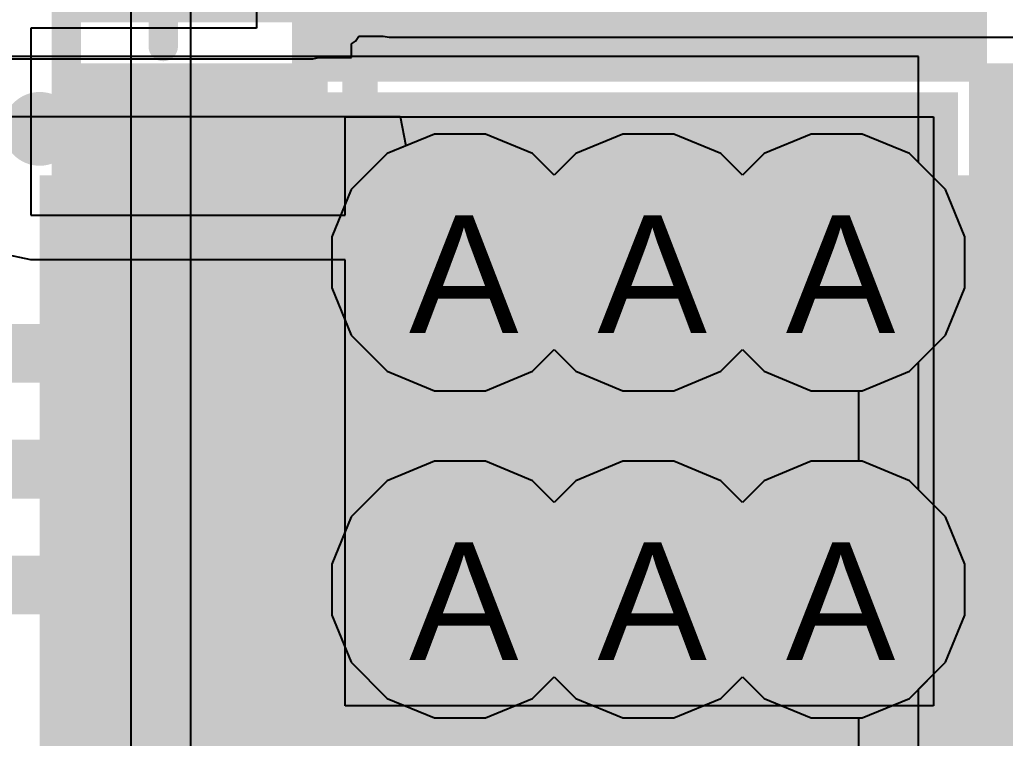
# Model space of a CAD drawing. Header units: inches. Extents: x 0 to 208, y 0 to 213.
# Drawn here: x 0.3351 to 0.5028, y 2.4101 to 2.5322 of the extents above; entities that cross this region are included whole.
import ezdxf

# ---------------------------------------------------------------- set-up
doc = ezdxf.new("R2010")
doc.units = ezdxf.units.IN
doc.header["$MEASUREMENT"] = 0
for name, color, linetype in [('Bottom Layer', 5, 'Continuous'), ('Bottom Overlay', 54, 'Continuous'), ('Bottom Paste', 16, 'Continuous'), ('Bottom Solder', 6, 'Continuous'), ('Drill Drawing', 1, 'Continuous'), ('L2_GND1', 16, 'Continuous'), ('L3_SIG1', 76, 'Continuous'), ('L4_PWR', 90, 'Continuous'), ('L5_GND2', 156, 'Continuous'), ('L6_SIG2', 130, 'Continuous'), ('L7_GND3', 216, 'Continuous'), ('Top Layer', 1, 'Continuous'), ('Top Overlay', 2, 'Continuous'), ('Top Paste', 8, 'Continuous'), ('Top Solder', 216, 'Continuous'), ('Via Holes', 16, 'Continuous')]:
    doc.layers.add(name, color=color, linetype=linetype)
doc.styles.add('Arial', font='', dxfattribs={"height": 0.2})
doc.styles.get('Arial').set_extended_font_data('Arial')

# ---------------------------------------------------------------- blocks, each defined once
blk = doc.blocks.new('CP2102N_A02_GQFN24R_127')
at = {"layer": 'Top Layer'}
for points in [[(-0.05512, 0.06004), (-0.05512, 0.0935), (-0.04331, 0.0935), (-0.04331, 0.06004)], [(-0.03543, 0.06004), (-0.03543, 0.0935), (-0.02362, 0.0935), (-0.02362, 0.06004)], [(-0.01575, 0.06004), (-0.01575, 0.0935), (-0.00394, 0.0935), (-0.00394, 0.06004)], [(0.00394, 0.06004), (0.00394, 0.0935), (0.01575, 0.0935), (0.01575, 0.06004)], [(0.02362, 0.06004), (0.02362, 0.0935), (0.03543, 0.0935), (0.03543, 0.06004)], [(0.04331, 0.06004), (0.04331, 0.0935), (0.05512, 0.0935), (0.05512, 0.06004)], [(-0.0935, 0.05512), (-0.06004, 0.05512), (-0.06004, 0.04331), (-0.0935, 0.04331)], [(0.06004, 0.05512), (0.0935, 0.05512), (0.0935, 0.04331), (0.06004, 0.04331)], [(-0.0502, -0.0502), (-0.0502, 0.0502), (0.0502, 0.0502), (0.0502, -0.0502)], [(-0.0935, 0.03543), (-0.06004, 0.03543), (-0.06004, 0.02362), (-0.0935, 0.02362)], [(0.06004, 0.03543), (0.0935, 0.03543), (0.0935, 0.02362), (0.06004, 0.02362)], [(-0.0935, 0.01575), (-0.06004, 0.01575), (-0.06004, 0.00394), (-0.0935, 0.00394)], [(0.06004, 0.01575), (0.0935, 0.01575), (0.0935, 0.00394), (0.06004, 0.00394)], [(-0.0935, -0.00394), (-0.06004, -0.00394), (-0.06004, -0.01575), (-0.0935, -0.01575)], [(0.06004, -0.00394), (0.0935, -0.00394), (0.0935, -0.01575), (0.06004, -0.01575)], [(-0.0935, -0.02362), (-0.06004, -0.02362), (-0.06004, -0.03543), (-0.0935, -0.03543)], [(0.06004, -0.02362), (0.0935, -0.02362), (0.0935, -0.03543), (0.06004, -0.03543)], [(-0.0935, -0.04331), (-0.06004, -0.04331), (-0.06004, -0.05512), (-0.0935, -0.05512)], [(0.06004, -0.04331), (0.0935, -0.04331), (0.0935, -0.05512), (0.06004, -0.05512)]]:
    blk.add_hatch(color=1, dxfattribs=at).paths.add_polyline_path(points)
at = {"layer": 'Top Paste'}
for points in [[(-0.05512, 0.06004), (-0.05512, 0.0935), (-0.04331, 0.0935), (-0.04331, 0.06004)], [(-0.03543, 0.06004), (-0.03543, 0.0935), (-0.02362, 0.0935), (-0.02362, 0.06004)], [(-0.01575, 0.06004), (-0.01575, 0.0935), (-0.00394, 0.0935), (-0.00394, 0.06004)], [(0.00394, 0.06004), (0.00394, 0.0935), (0.01575, 0.0935), (0.01575, 0.06004)], [(0.02362, 0.06004), (0.02362, 0.0935), (0.03543, 0.0935), (0.03543, 0.06004)], [(0.04331, 0.06004), (0.04331, 0.0935), (0.05512, 0.0935), (0.05512, 0.06004)], [(-0.0935, 0.05512), (-0.06004, 0.05512), (-0.06004, 0.04331), (-0.0935, 0.04331)], [(0.06004, 0.05512), (0.0935, 0.05512), (0.0935, 0.04331), (0.06004, 0.04331)], [(-0.0502, -0.0502), (-0.0502, 0.0502), (0.0502, 0.0502), (0.0502, -0.0502)], [(-0.0935, 0.03543), (-0.06004, 0.03543), (-0.06004, 0.02362), (-0.0935, 0.02362)], [(0.06004, 0.03543), (0.0935, 0.03543), (0.0935, 0.02362), (0.06004, 0.02362)], [(-0.0935, 0.01575), (-0.06004, 0.01575), (-0.06004, 0.00394), (-0.0935, 0.00394)], [(0.06004, 0.01575), (0.0935, 0.01575), (0.0935, 0.00394), (0.06004, 0.00394)], [(-0.0935, -0.00394), (-0.06004, -0.00394), (-0.06004, -0.01575), (-0.0935, -0.01575)], [(0.06004, -0.00394), (0.0935, -0.00394), (0.0935, -0.01575), (0.06004, -0.01575)], [(-0.0935, -0.02362), (-0.06004, -0.02362), (-0.06004, -0.03543), (-0.0935, -0.03543)], [(0.06004, -0.02362), (0.0935, -0.02362), (0.0935, -0.03543), (0.06004, -0.03543)], [(-0.0935, -0.04331), (-0.06004, -0.04331), (-0.06004, -0.05512), (-0.0935, -0.05512)], [(0.06004, -0.04331), (0.0935, -0.04331), (0.0935, -0.05512), (0.06004, -0.05512)]]:
    blk.add_hatch(color=8, dxfattribs=at).paths.add_polyline_path(points)
at = {"layer": 'Top Solder'}
for points in [[(-0.05912, 0.05604), (-0.05912, 0.0975), (-0.03931, 0.0975), (-0.03931, 0.05604)], [(-0.03943, 0.05604), (-0.03943, 0.0975), (-0.01962, 0.0975), (-0.01962, 0.05604)], [(-0.01975, 0.05604), (-0.01975, 0.0975), (0.00006, 0.0975), (0.00006, 0.05604)], [(-0.00006, 0.05604), (-0.00006, 0.0975), (0.01975, 0.0975), (0.01975, 0.05604)], [(0.01962, 0.05604), (0.01962, 0.0975), (0.03943, 0.0975), (0.03943, 0.05604)], [(0.03931, 0.05604), (0.03931, 0.0975), (0.05912, 0.0975), (0.05912, 0.05604)], [(-0.0975, 0.05912), (-0.05604, 0.05912), (-0.05604, 0.03931), (-0.0975, 0.03931)], [(0.05604, 0.05912), (0.0975, 0.05912), (0.0975, 0.03931), (0.05604, 0.03931)], [(-0.0542, -0.0542), (-0.0542, 0.0542), (0.0542, 0.0542), (0.0542, -0.0542)], [(-0.0975, 0.03943), (-0.05604, 0.03943), (-0.05604, 0.01962), (-0.0975, 0.01962)], [(0.05604, 0.03943), (0.0975, 0.03943), (0.0975, 0.01962), (0.05604, 0.01962)], [(-0.0975, 0.01975), (-0.05604, 0.01975), (-0.05604, -0.00006), (-0.0975, -0.00006)], [(0.05604, 0.01975), (0.0975, 0.01975), (0.0975, -0.00006), (0.05604, -0.00006)], [(-0.0975, 0.00006), (-0.05604, 0.00006), (-0.05604, -0.01975), (-0.0975, -0.01975)], [(0.05604, 0.00006), (0.0975, 0.00006), (0.0975, -0.01975), (0.05604, -0.01975)], [(-0.0975, -0.01962), (-0.05604, -0.01962), (-0.05604, -0.03943), (-0.0975, -0.03943)], [(0.05604, -0.01962), (0.0975, -0.01962), (0.0975, -0.03943), (0.05604, -0.03943)], [(-0.0975, -0.03931), (-0.05604, -0.03931), (-0.05604, -0.05912), (-0.0975, -0.05912)], [(0.05604, -0.03931), (0.0975, -0.03931), (0.0975, -0.05912), (0.05604, -0.05912)]]:
    blk.add_hatch(color=216, dxfattribs=at).paths.add_polyline_path(points)
at = {"layer": 'Top Overlay'}
blk.add_lwpolyline([(-0.081, 0.062, 0.005, 0.005, 0), (-0.081, 0.081, 0.005, 0.005, 0)], format="xyseb", dxfattribs=at)
for points in [[(-0.08225, 0.062, 0.0025, 0.0025, 1), (-0.07975, 0.062, 0.0025, 0.0025, 1)], [(-0.1, 0.048, 0.00854, 0.00854, 1), (-0.104, 0.048, 0.00854, 0.00854, 1)], [(-0.10614, 0.048, 0.00427, 0.00427, 1), (-0.10186, 0.048, 0.00427, 0.00427, 1)], [(-0.10214, 0.048, 0.00427, 0.00427, 1), (-0.09786, 0.048, 0.00427, 0.00427, 1)]]:
    blk.add_lwpolyline(points, format="xyseb", close=True, dxfattribs=at)
blk = doc.blocks.new('R___0603_B_199')
at = {"layer": 'Bottom Layer'}
for points in [[(-0.045, -0.0175), (-0.045, 0.0175), (-0.015, 0.0175), (-0.015, -0.0175)], [(0.015, -0.0175), (0.015, 0.0175), (0.045, 0.0175), (0.045, -0.0175)]]:
    blk.add_hatch(color=5, dxfattribs=at).paths.add_polyline_path(points)
at = {"layer": 'Bottom Paste'}
for points in [[(-0.045, -0.0175), (-0.045, 0.0175), (-0.015, 0.0175), (-0.015, -0.0175)], [(0.015, -0.0175), (0.015, 0.0175), (0.045, 0.0175), (0.045, -0.0175)]]:
    blk.add_hatch(color=16, dxfattribs=at).paths.add_polyline_path(points)
at = {"layer": 'Bottom Solder'}
for points in [[(-0.049, -0.0215), (-0.049, 0.0215), (-0.011, 0.0215), (-0.011, -0.0215)], [(0.011, -0.0215), (0.011, 0.0215), (0.049, 0.0215), (0.049, -0.0215)]]:
    blk.add_hatch(color=6, dxfattribs=at).paths.add_polyline_path(points)
at = {"layer": 'Bottom Overlay'}
for points in [[(-0.048, 0.021, 0.005, 0.005, 0), (-0.048, -0.021, 0.005, 0.005, 0)], [(-0.048, 0.021, 0.005, 0.005, 0), (0.048, 0.021, 0.005, 0.005, 0)], [(0.048, 0.021, 0.005, 0.005, 0), (0.048, -0.021, 0.005, 0.005, 0)], [(-0.048, -0.021, 0.005, 0.005, 0), (0.048, -0.021, 0.005, 0.005, 0)]]:
    blk.add_lwpolyline(points, format="xyseb", dxfattribs=at)
for points in [[(-0.04925, 0.021, 0.0025, 0.0025, 1), (-0.04675, 0.021, 0.0025, 0.0025, 1)], [(-0.04925, 0.021, 0.0025, 0.0025, 1), (-0.04675, 0.021, 0.0025, 0.0025, 1)], [(0.04675, 0.021, 0.0025, 0.0025, 1), (0.04925, 0.021, 0.0025, 0.0025, 1)], [(0.04675, 0.021, 0.0025, 0.0025, 1), (0.04925, 0.021, 0.0025, 0.0025, 1)], [(-0.04925, -0.021, 0.0025, 0.0025, 1), (-0.04675, -0.021, 0.0025, 0.0025, 1)], [(-0.04925, -0.021, 0.0025, 0.0025, 1), (-0.04675, -0.021, 0.0025, 0.0025, 1)], [(0.04675, -0.021, 0.0025, 0.0025, 1), (0.04925, -0.021, 0.0025, 0.0025, 1)], [(0.04675, -0.021, 0.0025, 0.0025, 1), (0.04925, -0.021, 0.0025, 0.0025, 1)]]:
    blk.add_lwpolyline(points, format="xyseb", close=True, dxfattribs=at)
blk = doc.blocks.new('C____B_B_225')
at = {"layer": 'Bottom Layer'}
for points in [[(-0.03346, 0.05905), (-0.03346, -0.05906), (-0.10039, -0.05906), (-0.10039, 0.05905)], [(0.10039, 0.05905), (0.10039, -0.05906), (0.03347, -0.05906), (0.03347, 0.05905)]]:
    blk.add_hatch(color=5, dxfattribs=at).paths.add_polyline_path(points)
at = {"layer": 'Bottom Paste'}
for points in [[(-0.03346, 0.05905), (-0.03346, -0.05906), (-0.10039, -0.05906), (-0.10039, 0.05905)], [(0.10039, 0.05905), (0.10039, -0.05906), (0.03347, -0.05906), (0.03347, 0.05905)]]:
    blk.add_hatch(color=16, dxfattribs=at).paths.add_polyline_path(points)
at = {"layer": 'Bottom Solder'}
for points in [[(-0.02946, 0.06305), (-0.02946, -0.06306), (-0.10439, -0.06306), (-0.10439, 0.06305)], [(0.10439, 0.06305), (0.10439, -0.06306), (0.02947, -0.06306), (0.02947, 0.06305)]]:
    blk.add_hatch(color=6, dxfattribs=at).paths.add_polyline_path(points)
at = {"layer": 'Bottom Overlay'}
for points in [[(0.07985, 0.064, 0.006, 0.006, 0), (-0.07615, 0.064, 0.006, 0.006, 0)], [(0.07985, -0.064, 0.006, 0.006, 0), (-0.07615, -0.064, 0.006, 0.006, 0)]]:
    blk.add_lwpolyline(points, format="xyseb", dxfattribs=at)
for points in [[(-0.07765, 0.064, 0.003, 0.003, 1), (-0.07465, 0.064, 0.003, 0.003, 1)], [(0.07835, 0.064, 0.003, 0.003, 1), (0.08135, 0.064, 0.003, 0.003, 1)], [(-0.07765, -0.064, 0.003, 0.003, 1), (-0.07465, -0.064, 0.003, 0.003, 1)], [(0.07835, -0.064, 0.003, 0.003, 1), (0.08135, -0.064, 0.003, 0.003, 1)]]:
    blk.add_lwpolyline(points, format="xyseb", close=True, dxfattribs=at)

msp = doc.modelspace()

# ---------------------------------------------------------------- hatches: boundary and pattern name
at = {"layer": 'Bottom Layer'}
msp.add_hatch(color=5, dxfattribs=at).paths.add_polyline_path([(0.33853, 2.40561), (0.51606, 2.40561), (0.51606, 2.50581), (0.33853, 2.50581)])
h = msp.add_hatch(color=5, dxfattribs=at)
edge = h.paths.add_edge_path()
edge.add_arc((0.41, 2.491), 0.01181, 0, 360)
h = msp.add_hatch(color=5, dxfattribs=at)
edge = h.paths.add_edge_path()
edge.add_arc((0.44205, 2.491), 0.01181, 0, 360)
h = msp.add_hatch(color=5, dxfattribs=at)
edge = h.paths.add_edge_path()
edge.add_arc((0.4741, 2.491), 0.01181, 0, 360)
h = msp.add_hatch(color=5, dxfattribs=at)
edge = h.paths.add_edge_path()
edge.add_arc((0.41, 2.43538), 0.01181, 0, 360)
h = msp.add_hatch(color=5, dxfattribs=at)
edge = h.paths.add_edge_path()
edge.add_arc((0.44205, 2.43538), 0.01181, 0, 360)
h = msp.add_hatch(color=5, dxfattribs=at)
edge = h.paths.add_edge_path()
edge.add_arc((0.4741, 2.43538), 0.01181, 0, 360)
at = {"layer": 'L2_GND1'}
h = msp.add_hatch(color=16, dxfattribs=at)
edge = h.paths.add_edge_path()
edge.add_arc((0.41, 2.491), 0.01181, 0, 360)
h = msp.add_hatch(color=16, dxfattribs=at)
edge = h.paths.add_edge_path()
edge.add_arc((0.44205, 2.491), 0.01181, 0, 360)
h = msp.add_hatch(color=16, dxfattribs=at)
edge = h.paths.add_edge_path()
edge.add_arc((0.4741, 2.491), 0.01181, 0, 360)
h = msp.add_hatch(color=16, dxfattribs=at)
edge = h.paths.add_edge_path()
edge.add_arc((0.41, 2.43538), 0.01181, 0, 360)
h = msp.add_hatch(color=16, dxfattribs=at)
edge = h.paths.add_edge_path()
edge.add_arc((0.44205, 2.43538), 0.01181, 0, 360)
h = msp.add_hatch(color=16, dxfattribs=at)
edge = h.paths.add_edge_path()
edge.add_arc((0.4741, 2.43538), 0.01181, 0, 360)
at = {"layer": 'L3_SIG1'}
h = msp.add_hatch(color=76, dxfattribs=at)
edge = h.paths.add_edge_path()
edge.add_arc((0.41, 2.491), 0.01181, 0, 360)
h = msp.add_hatch(color=76, dxfattribs=at)
edge = h.paths.add_edge_path()
edge.add_arc((0.44205, 2.491), 0.01181, 0, 360)
h = msp.add_hatch(color=76, dxfattribs=at)
edge = h.paths.add_edge_path()
edge.add_arc((0.4741, 2.491), 0.01181, 0, 360)
h = msp.add_hatch(color=76, dxfattribs=at)
edge = h.paths.add_edge_path()
edge.add_arc((0.41, 2.43538), 0.01181, 0, 360)
h = msp.add_hatch(color=76, dxfattribs=at)
edge = h.paths.add_edge_path()
edge.add_arc((0.44205, 2.43538), 0.01181, 0, 360)
h = msp.add_hatch(color=76, dxfattribs=at)
edge = h.paths.add_edge_path()
edge.add_arc((0.4741, 2.43538), 0.01181, 0, 360)
at = {"layer": 'L4_PWR'}
h = msp.add_hatch(color=90, dxfattribs=at)
edge = h.paths.add_edge_path()
edge.add_arc((0.41, 2.491), 0.01181, 0, 360)
h = msp.add_hatch(color=90, dxfattribs=at)
edge = h.paths.add_edge_path()
edge.add_arc((0.44205, 2.491), 0.01181, 0, 360)
h = msp.add_hatch(color=90, dxfattribs=at)
edge = h.paths.add_edge_path()
edge.add_arc((0.4741, 2.491), 0.01181, 0, 360)
h = msp.add_hatch(color=90, dxfattribs=at)
edge = h.paths.add_edge_path()
edge.add_arc((0.41, 2.43538), 0.01181, 0, 360)
h = msp.add_hatch(color=90, dxfattribs=at)
edge = h.paths.add_edge_path()
edge.add_arc((0.44205, 2.43538), 0.01181, 0, 360)
h = msp.add_hatch(color=90, dxfattribs=at)
edge = h.paths.add_edge_path()
edge.add_arc((0.4741, 2.43538), 0.01181, 0, 360)
at = {"layer": 'L5_GND2'}
h = msp.add_hatch(color=156, dxfattribs=at)
edge = h.paths.add_edge_path()
edge.add_arc((0.41, 2.491), 0.01181, 0, 360)
h = msp.add_hatch(color=156, dxfattribs=at)
edge = h.paths.add_edge_path()
edge.add_arc((0.44205, 2.491), 0.01181, 0, 360)
h = msp.add_hatch(color=156, dxfattribs=at)
edge = h.paths.add_edge_path()
edge.add_arc((0.4741, 2.491), 0.01181, 0, 360)
h = msp.add_hatch(color=156, dxfattribs=at)
edge = h.paths.add_edge_path()
edge.add_arc((0.41, 2.43538), 0.01181, 0, 360)
h = msp.add_hatch(color=156, dxfattribs=at)
edge = h.paths.add_edge_path()
edge.add_arc((0.44205, 2.43538), 0.01181, 0, 360)
h = msp.add_hatch(color=156, dxfattribs=at)
edge = h.paths.add_edge_path()
edge.add_arc((0.4741, 2.43538), 0.01181, 0, 360)
at = {"layer": 'L6_SIG2'}
h = msp.add_hatch(color=130, dxfattribs=at)
edge = h.paths.add_edge_path()
edge.add_arc((0.41, 2.491), 0.01181, 0, 360)
h = msp.add_hatch(color=130, dxfattribs=at)
edge = h.paths.add_edge_path()
edge.add_arc((0.44205, 2.491), 0.01181, 0, 360)
h = msp.add_hatch(color=130, dxfattribs=at)
edge = h.paths.add_edge_path()
edge.add_arc((0.4741, 2.491), 0.01181, 0, 360)
h = msp.add_hatch(color=130, dxfattribs=at)
edge = h.paths.add_edge_path()
edge.add_arc((0.41, 2.43538), 0.01181, 0, 360)
h = msp.add_hatch(color=130, dxfattribs=at)
edge = h.paths.add_edge_path()
edge.add_arc((0.44205, 2.43538), 0.01181, 0, 360)
h = msp.add_hatch(color=130, dxfattribs=at)
edge = h.paths.add_edge_path()
edge.add_arc((0.4741, 2.43538), 0.01181, 0, 360)
at = {"layer": 'L7_GND3'}
h = msp.add_hatch(color=216, dxfattribs=at)
edge = h.paths.add_edge_path()
edge.add_arc((0.41, 2.491), 0.01181, 0, 360)
h = msp.add_hatch(color=216, dxfattribs=at)
edge = h.paths.add_edge_path()
edge.add_arc((0.44205, 2.491), 0.01181, 0, 360)
h = msp.add_hatch(color=216, dxfattribs=at)
edge = h.paths.add_edge_path()
edge.add_arc((0.4741, 2.491), 0.01181, 0, 360)
h = msp.add_hatch(color=216, dxfattribs=at)
edge = h.paths.add_edge_path()
edge.add_arc((0.41, 2.43538), 0.01181, 0, 360)
h = msp.add_hatch(color=216, dxfattribs=at)
edge = h.paths.add_edge_path()
edge.add_arc((0.44205, 2.43538), 0.01181, 0, 360)
h = msp.add_hatch(color=216, dxfattribs=at)
edge = h.paths.add_edge_path()
edge.add_arc((0.4741, 2.43538), 0.01181, 0, 360)
at = {"layer": 'Top Layer'}
h = msp.add_hatch(color=1, dxfattribs=at)
edge = h.paths.add_edge_path()
edge.add_arc((0.41, 2.491), 0.01181, 0, 360)
h = msp.add_hatch(color=1, dxfattribs=at)
edge = h.paths.add_edge_path()
edge.add_arc((0.44205, 2.491), 0.01181, 0, 360)
h = msp.add_hatch(color=1, dxfattribs=at)
edge = h.paths.add_edge_path()
edge.add_arc((0.4741, 2.491), 0.01181, 0, 360)
h = msp.add_hatch(color=1, dxfattribs=at)
edge = h.paths.add_edge_path()
edge.add_arc((0.41, 2.43538), 0.01181, 0, 360)
h = msp.add_hatch(color=1, dxfattribs=at)
edge = h.paths.add_edge_path()
edge.add_arc((0.44205, 2.43538), 0.01181, 0, 360)
h = msp.add_hatch(color=1, dxfattribs=at)
edge = h.paths.add_edge_path()
edge.add_arc((0.4741, 2.43538), 0.01181, 0, 360)
at = {"layer": 'Via Holes'}
h = msp.add_hatch(color=7, dxfattribs=at)
edge = h.paths.add_edge_path()
edge.add_arc((0.41, 2.491), 0.00591, 0, 360)
h = msp.add_hatch(color=7, dxfattribs=at)
edge = h.paths.add_edge_path()
edge.add_arc((0.44205, 2.491), 0.00591, 0, 360)
h = msp.add_hatch(color=7, dxfattribs=at)
edge = h.paths.add_edge_path()
edge.add_arc((0.4741, 2.491), 0.00591, 0, 360)
h = msp.add_hatch(color=7, dxfattribs=at)
edge = h.paths.add_edge_path()
edge.add_arc((0.41, 2.43538), 0.00591, 0, 360)
h = msp.add_hatch(color=7, dxfattribs=at)
edge = h.paths.add_edge_path()
edge.add_arc((0.44205, 2.43538), 0.00591, 0, 360)
h = msp.add_hatch(color=7, dxfattribs=at)
edge = h.paths.add_edge_path()
edge.add_arc((0.4741, 2.43538), 0.00591, 0, 360)

# ---------------------------------------------------------------- linework, layer by layer
at = {"layer": 'Bottom Layer'}
for p, q in [((0.39153, 2.52815), (0.39221, 2.5286)), ((0.39221, 2.5286), (0.39279, 2.52946)), ((0.39279, 2.52946), (0.39696, 2.52946)), ((0.39696, 2.52946), (0.39795, 2.52927)), ((0.39795, 2.52927), (0.516, 2.52927)), ((0.39153, 2.52581), (0.39153, 2.52815)), ((0.29959, 2.52561), (0.385, 2.52561)), ((0.385, 2.52561), (0.38598, 2.52581)), ((0.38598, 2.52581), (0.39153, 2.52581))]:
    msp.add_line(p, q, dxfattribs=at)
for points in [[(0.35603, 2.49081, 0.02, 0.02, 0), (0.36403, 2.49081, 0.02, 0.02, 0)], [(0.36403, 2.49081, 0.02, 0.02, 0), (0.41681, 2.49081, 0.02, 0.02, 0)], [(0.41681, 2.49081, 0.02, 0.02, 0), (0.417, 2.491, 0.02, 0.02, 0)]]:
    msp.add_lwpolyline(points, format="xyseb", dxfattribs=at)
for points in [[(0.35103, 2.49081, 0.01, 0.01, 1), (0.36103, 2.49081, 0.01, 0.01, 1)], [(0.35903, 2.49081, 0.01, 0.01, 1), (0.36903, 2.49081, 0.01, 0.01, 1)], [(0.35903, 2.49081, 0.01, 0.01, 1), (0.36903, 2.49081, 0.01, 0.01, 1)], [(0.41181, 2.49081, 0.01, 0.01, 1), (0.42181, 2.49081, 0.01, 0.01, 1)], [(0.41181, 2.49081, 0.01, 0.01, 1), (0.42181, 2.49081, 0.01, 0.01, 1)], [(0.412, 2.491, 0.01, 0.01, 1), (0.422, 2.491, 0.01, 0.01, 1)]]:
    msp.add_lwpolyline(points, format="xyseb", close=True, dxfattribs=at)
at = {"layer": 'L2_GND1'}
for p, q in [((0.354, 2.55392), (0.354, 2.1088)), ((0.3642, 2.4048), (0.3642, 2.55168))]:
    msp.add_line(p, q, dxfattribs=at)
at = {"layer": 'L3_SIG1'}
for p, q in [((0.40566, 2.51281), (0.39764, 2.50949)), ((0.41434, 2.51281), (0.40566, 2.51281)), ((0.42235, 2.50949), (0.41434, 2.51281)), ((0.43771, 2.51281), (0.4297, 2.50949)), ((0.44639, 2.51281), (0.43771, 2.51281)), ((0.45441, 2.50949), (0.44639, 2.51281)), ((0.46976, 2.51281), (0.46175, 2.50949)), ((0.47844, 2.51281), (0.46976, 2.51281)), ((0.48646, 2.50949), (0.47844, 2.51281)), ((0.39764, 2.50949), (0.39151, 2.50336)), ((0.42603, 2.50582), (0.42235, 2.50949)), ((0.4297, 2.50949), (0.42603, 2.50582)), ((0.45808, 2.50582), (0.45441, 2.50949)), ((0.46175, 2.50949), (0.45808, 2.50582)), ((0.49259, 2.50336), (0.48646, 2.50949)), ((0.39151, 2.50336), (0.38819, 2.49534)), ((0.49591, 2.49534), (0.49259, 2.50336)), ((0.38819, 2.49534), (0.38819, 2.48666)), ((0.49591, 2.48666), (0.49591, 2.49534)), ((0.38819, 2.48666), (0.39151, 2.47865)), ((0.49259, 2.47865), (0.49591, 2.48666)), ((0.39151, 2.47865), (0.39764, 2.47251)), ((0.48646, 2.47251), (0.49259, 2.47865)), ((0.42235, 2.47251), (0.42603, 2.47618)), ((0.42603, 2.47618), (0.4297, 2.47251)), ((0.45441, 2.47251), (0.45808, 2.47618)), ((0.45808, 2.47618), (0.46175, 2.47251)), ((0.39764, 2.47251), (0.40566, 2.46919)), ((0.41434, 2.46919), (0.42235, 2.47251)), ((0.4297, 2.47251), (0.43771, 2.46919)), ((0.44639, 2.46919), (0.45441, 2.47251)), ((0.46175, 2.47251), (0.46976, 2.46919)), ((0.47844, 2.46919), (0.48646, 2.47251)), ((0.40566, 2.46919), (0.41434, 2.46919)), ((0.43771, 2.46919), (0.44639, 2.46919)), ((0.46976, 2.46919), (0.47844, 2.46919)), ((0.40566, 2.4572), (0.39764, 2.45387)), ((0.41434, 2.4572), (0.40566, 2.4572)), ((0.42235, 2.45387), (0.41434, 2.4572)), ((0.43771, 2.4572), (0.4297, 2.45387)), ((0.44639, 2.4572), (0.43771, 2.4572)), ((0.45441, 2.45387), (0.44639, 2.4572)), ((0.46976, 2.4572), (0.46175, 2.45387)), ((0.47844, 2.4572), (0.46976, 2.4572)), ((0.48646, 2.45387), (0.47844, 2.4572)), ((0.39764, 2.45387), (0.39151, 2.44774)), ((0.42603, 2.4502), (0.42235, 2.45387)), ((0.4297, 2.45387), (0.42603, 2.4502)), ((0.45808, 2.4502), (0.45441, 2.45387)), ((0.46175, 2.45387), (0.45808, 2.4502)), ((0.49259, 2.44774), (0.48646, 2.45387)), ((0.39151, 2.44774), (0.38819, 2.43972)), ((0.49591, 2.43972), (0.49259, 2.44774)), ((0.38819, 2.43972), (0.38819, 2.43105)), ((0.49591, 2.43105), (0.49591, 2.43972)), ((0.38819, 2.43105), (0.39151, 2.42303)), ((0.49259, 2.42303), (0.49591, 2.43105)), ((0.39151, 2.42303), (0.39764, 2.41689)), ((0.48646, 2.41689), (0.49259, 2.42303)), ((0.42235, 2.41689), (0.42603, 2.42056)), ((0.42603, 2.42056), (0.4297, 2.41689)), ((0.45441, 2.41689), (0.45808, 2.42056)), ((0.45808, 2.42056), (0.46175, 2.41689)), ((0.39764, 2.41689), (0.40566, 2.41357)), ((0.41434, 2.41357), (0.42235, 2.41689)), ((0.4297, 2.41689), (0.43771, 2.41357)), ((0.44639, 2.41357), (0.45441, 2.41689)), ((0.46175, 2.41689), (0.46976, 2.41357)), ((0.47844, 2.41357), (0.48646, 2.41689)), ((0.40566, 2.41357), (0.41434, 2.41357)), ((0.43771, 2.41357), (0.44639, 2.41357)), ((0.46976, 2.41357), (0.47844, 2.41357))]:
    msp.add_line(p, q, dxfattribs=at)
at = {"layer": 'L4_PWR'}
for p, q in [((0.488, 2.526), (0.12687, 2.526)), ((0.488, 2.50795), (0.488, 2.526)), ((0.32514, 2.5158), (0.39982, 2.5158)), ((0.39982, 2.5158), (0.40082, 2.5108)), ((0.40082, 2.5108), (0.39764, 2.50949)), ((0.39764, 2.50949), (0.39151, 2.50336)), ((0.49259, 2.50336), (0.488, 2.50795)), ((0.39151, 2.50336), (0.38819, 2.49534)), ((0.49591, 2.49534), (0.49259, 2.50336)), ((0.38819, 2.49534), (0.38819, 2.48666)), ((0.49591, 2.48666), (0.49591, 2.49534)), ((0.38819, 2.48666), (0.39151, 2.47865)), ((0.49259, 2.47865), (0.49591, 2.48666)), ((0.39151, 2.47865), (0.39764, 2.47251)), ((0.488, 2.47405), (0.49259, 2.47865)), ((0.42235, 2.47251), (0.42603, 2.47618)), ((0.42603, 2.47618), (0.4297, 2.47251)), ((0.45441, 2.47251), (0.45808, 2.47618)), ((0.45808, 2.47618), (0.46175, 2.47251)), ((0.488, 2.45233), (0.488, 2.47405)), ((0.39764, 2.47251), (0.40566, 2.46919)), ((0.41434, 2.46919), (0.42235, 2.47251)), ((0.4297, 2.47251), (0.43771, 2.46919)), ((0.44639, 2.46919), (0.45441, 2.47251)), ((0.46175, 2.47251), (0.46976, 2.46919)), ((0.40566, 2.46919), (0.41434, 2.46919)), ((0.43771, 2.46919), (0.44639, 2.46919)), ((0.46976, 2.46919), (0.4778, 2.46919)), ((0.4778, 2.46919), (0.4778, 2.4572)), ((0.40566, 2.4572), (0.39764, 2.45387)), ((0.41434, 2.4572), (0.40566, 2.4572)), ((0.42235, 2.45387), (0.41434, 2.4572)), ((0.43771, 2.4572), (0.4297, 2.45387)), ((0.44639, 2.4572), (0.43771, 2.4572)), ((0.45441, 2.45387), (0.44639, 2.4572)), ((0.46976, 2.4572), (0.46175, 2.45387)), ((0.4778, 2.4572), (0.46976, 2.4572)), ((0.39764, 2.45387), (0.39151, 2.44774)), ((0.42603, 2.4502), (0.42235, 2.45387)), ((0.4297, 2.45387), (0.42603, 2.4502)), ((0.45808, 2.4502), (0.45441, 2.45387)), ((0.46175, 2.45387), (0.45808, 2.4502)), ((0.49259, 2.44774), (0.488, 2.45233)), ((0.39151, 2.44774), (0.38819, 2.43972)), ((0.49591, 2.43972), (0.49259, 2.44774)), ((0.38819, 2.43972), (0.38819, 2.43105)), ((0.49591, 2.43105), (0.49591, 2.43972)), ((0.38819, 2.43105), (0.39151, 2.42303)), ((0.49259, 2.42303), (0.49591, 2.43105)), ((0.39151, 2.42303), (0.39764, 2.41689)), ((0.488, 2.41844), (0.49259, 2.42303)), ((0.42235, 2.41689), (0.42603, 2.42056)), ((0.42603, 2.42056), (0.4297, 2.41689)), ((0.45441, 2.41689), (0.45808, 2.42056)), ((0.45808, 2.42056), (0.46175, 2.41689)), ((0.488, 2.28785), (0.488, 2.41844)), ((0.39764, 2.41689), (0.40566, 2.41357)), ((0.41434, 2.41357), (0.42235, 2.41689)), ((0.4297, 2.41689), (0.43771, 2.41357)), ((0.44639, 2.41357), (0.45441, 2.41689)), ((0.46175, 2.41689), (0.46976, 2.41357)), ((0.40566, 2.41357), (0.41434, 2.41357)), ((0.43771, 2.41357), (0.44639, 2.41357)), ((0.46976, 2.41357), (0.4778, 2.41357)), ((0.4778, 2.41357), (0.4778, 2.28785))]:
    msp.add_line(p, q, dxfattribs=at)
at = {"layer": 'Top Layer'}
for p, q in [((0.37541, 2.55021), (0.37541, 2.53081)), ((0.37541, 2.53081), (0.33703, 2.53081)), ((0.33703, 2.53081), (0.33703, 2.499)), ((0.39049, 2.499), (0.39049, 2.51573)), ((0.39049, 2.51573), (0.49057, 2.51573)), ((0.49057, 2.51573), (0.49057, 2.499)), ((0.33703, 2.499), (0.39049, 2.499)), ((0.49057, 2.499), (0.49057, 2.45963)), ((0.33703, 2.49144), (0.3322, 2.49245)), ((0.39049, 2.49144), (0.33703, 2.49144)), ((0.33703, 2.49144), (0.33703, 2.49144)), ((0.33703, 2.49144), (0.33703, 2.49144)), ((0.39049, 2.45963), (0.39049, 2.49144)), ((0.39049, 2.41565), (0.39049, 2.45963)), ((0.49057, 2.45963), (0.49057, 2.41565)), ((0.49057, 2.41565), (0.39049, 2.41565))]:
    msp.add_line(p, q, dxfattribs=at)
for points in [[(0.36376, 2.49522, 0.012, 0.012, 0), (0.41101, 2.49522, 0.012, 0.012, 0)], [(0.32749, 2.47553, 0.01, 0.01, 0), (0.36376, 2.47553, 0.01, 0.01, 0)], [(0.3135, 2.45585, 0.01, 0.01, 0), (0.36376, 2.45585, 0.01, 0.01, 0)], [(0.32928, 2.43616, 0.01, 0.01, 0), (0.36376, 2.43616, 0.01, 0.01, 0)], [(0.36286, 2.41557, 0.01, 0.01, 0), (0.36376, 2.41648, 0.01, 0.01, 0)], [(0.36272, 2.40048, 0.01, 0.01, 0), (0.36272, 2.41557, 0.01, 0.01, 0)], [(0.36272, 2.41557, 0.01, 0.01, 0), (0.36286, 2.41557, 0.01, 0.01, 0)]]:
    msp.add_lwpolyline(points, format="xyseb", dxfattribs=at)
for points in [[(0.36076, 2.49522, 0.006, 0.006, 1), (0.36676, 2.49522, 0.006, 0.006, 1)], [(0.40801, 2.49522, 0.006, 0.006, 1), (0.41401, 2.49522, 0.006, 0.006, 1)], [(0.36126, 2.47553, 0.005, 0.005, 1), (0.36626, 2.47553, 0.005, 0.005, 1)], [(0.36126, 2.45585, 0.005, 0.005, 1), (0.36626, 2.45585, 0.005, 0.005, 1)], [(0.36126, 2.43616, 0.005, 0.005, 1), (0.36626, 2.43616, 0.005, 0.005, 1)], [(0.36126, 2.41648, 0.005, 0.005, 1), (0.36626, 2.41648, 0.005, 0.005, 1)], [(0.36022, 2.41557, 0.005, 0.005, 1), (0.36522, 2.41557, 0.005, 0.005, 1)], [(0.36022, 2.41557, 0.005, 0.005, 1), (0.36522, 2.41557, 0.005, 0.005, 1)], [(0.36036, 2.41557, 0.005, 0.005, 1), (0.36536, 2.41557, 0.005, 0.005, 1)], [(0.36036, 2.41557, 0.005, 0.005, 1), (0.36536, 2.41557, 0.005, 0.005, 1)]]:
    msp.add_lwpolyline(points, format="xyseb", close=True, dxfattribs=at)

# ---------------------------------------------------------------- block references
for name, p, rotation in [('C____B_B_225', (0.457, 2.506), 270), ('R___0603_B_199', (0.36403, 2.52081), 90)]:
    msp.add_blockref(name, p, dxfattribs=dict(rotation=rotation))
msp.add_blockref('CP2102N_A02_GQFN24R_127', (0.44053, 2.46569))

# ---------------------------------------------------------------- texts
at = {"layer": 'Drill Drawing', "style": 'Arial'}
for p in [(0.40134, 2.479), (0.43339, 2.479), (0.46544, 2.479), (0.40134, 2.42339), (0.43339, 2.42339), (0.46544, 2.42339)]:
    msp.add_text('A', height=0.02, dxfattribs=at).set_placement(p)

doc.saveas('drawing.dxf')
